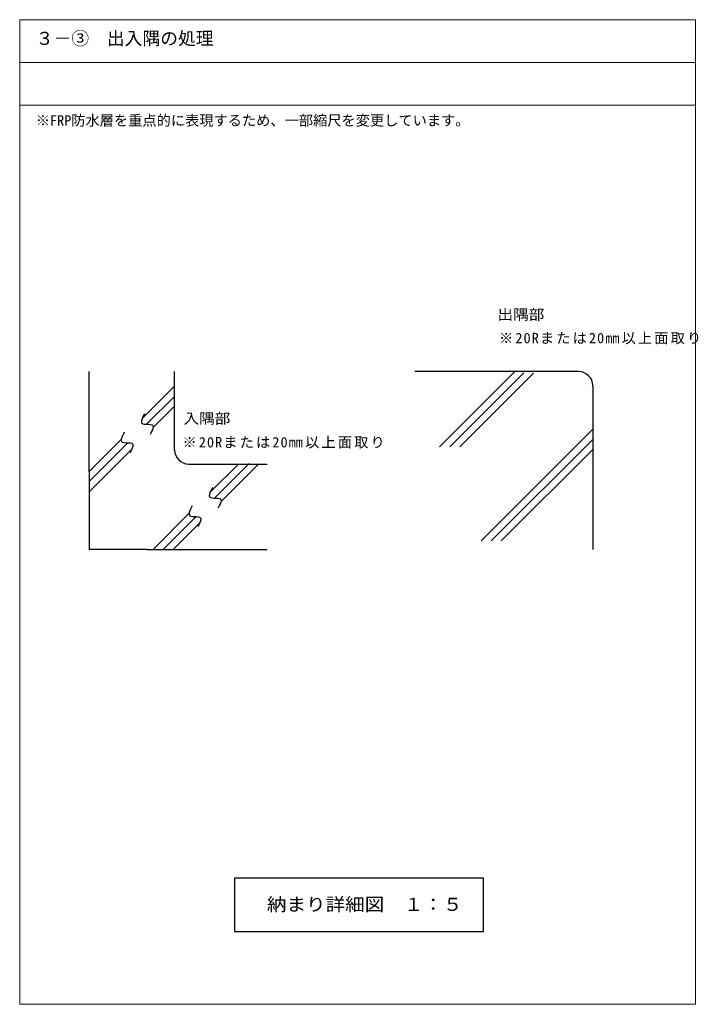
# Model space of a CAD drawing. Units: millimetres, scale not verified. Extents: x -486 to 468, y -809 to 576.
import ezdxf
from ezdxf.enums import TextEntityAlignment as Align

# ---------------------------------------------------------------- set-up
doc = ezdxf.new("R2010")
doc.units = ezdxf.units.MM
doc.header["$LTSCALE"] = 5
for name, color, linetype in [('0-0_躯体', 4, 'Continuous'), ('0-1_文字・引き出し線など', 7, 'Continuous'), ('1-0', 7, 'Continuous')]:
    doc.layers.add(name, color=color, linetype=linetype)
doc.layers.add('0-A', color=6, linetype='Continuous', lineweight=18)
doc.styles.add('ＭＳ ゴシック', font='')
doc.styles.get('ＭＳ ゴシック').set_extended_font_data('MS Gothic')

msp = doc.modelspace()

# ---------------------------------------------------------------- linework, layer by layer
at = {"layer": '0-0_躯体', "color": 6}
for p, q in [((-387.83, -59.744), (-387.83, 80.702)), ((-267.83, -29.298), (-267.83, 80.702)), ((300.147, 80.702), (70.147, 80.702)), ((320.147, 60.702), (320.147, -169.298)), ((-247.83, -49.298), (-137.83, -49.298)), ((-387.83, -59.744), (-387.83, -73.886)), ((-387.83, -73.886), (-387.83, -169.298)), ((-306.796, -169.298), (-387.83, -169.298)), ((-306.796, -169.298), (-292.654, -169.298)), ((-292.654, -169.298), (-137.83, -169.298))]:
    msp.add_line(p, q, dxfattribs=at)
at = {"layer": '0-0_躯体'}
for p, q in [((104.798, -25.093), (210.592, 80.702)), ((118.94, -25.093), (222.995, 78.962)), ((133.082, -25.093), (236.653, 78.478)), ((-313.284, 14.802), (-267.83, 60.256)), ((-307.288, 6.656), (-267.688, 46.255)), ((-298.241, 1.561), (-268.206, 31.596)), ((163.006, -157.473), (320.147, -0.332)), ((-387.835, -73.891), (-333.406, -19.462)), ((-387.83, -59.744), (-342.718, -14.632)), ((177.148, -157.473), (320.099, -14.522)), ((-387.087, -87.286), (-327.957, -28.155)), ((191.29, -157.473), (320.968, -27.794)), ((-217.774, -89.047), (-178.517, -49.79)), ((-211.778, -97.193), (-163.029, -48.444)), ((-202.731, -102.288), (-149.737, -49.294)), ((-297.634, -168.907), (-247.208, -118.481)), ((-283.883, -169.298), (-237.896, -123.311)), ((-269.952, -169.509), (-232.447, -132.004))]:
    msp.add_line(p, q, dxfattribs=at)
for points in [[(-310.25, 21.557), (-311.086, 19.911), (-312.444, 17.127), (-313.571, 14.496), (-314.32, 12.116), (-314.547, 10.083), (-314.105, 8.493), (-313.484, 7.813), (-312.527, 7.307), (-310.286, 6.828), (-307.573, 6.662), (-304.712, 6.598), (-302.028, 6.42), (-299.843, 5.915), (-298.932, 5.388), (-298.387, 4.728), (-298.025, 3.212), (-298.276, 1.292), (-299.007, -0.944), (-300.085, -3.407), (-301.374, -6.009), (-302.166, -7.548)], [(-338.547, -4.314), (-339.382, -5.96), (-340.74, -8.744), (-341.867, -11.375), (-342.617, -13.755), (-342.844, -15.788), (-342.401, -17.378), (-341.78, -18.058), (-340.824, -18.564), (-338.582, -19.043), (-335.869, -19.209), (-333.009, -19.273), (-330.324, -19.451), (-328.139, -19.956), (-327.228, -20.483), (-326.684, -21.143), (-326.321, -22.659), (-326.572, -24.579), (-327.304, -26.815), (-328.381, -29.278), (-329.67, -31.88), (-330.462, -33.419)], [(-214.74, -82.292), (-215.576, -83.938), (-216.934, -86.722), (-218.06, -89.352), (-218.81, -91.733), (-219.037, -93.766), (-218.595, -95.355), (-217.974, -96.035), (-217.017, -96.542), (-214.776, -97.021), (-212.063, -97.186), (-209.202, -97.251), (-206.517, -97.429), (-204.332, -97.934), (-203.422, -98.461), (-202.877, -99.121), (-202.515, -100.637), (-202.766, -102.557), (-203.497, -104.792), (-204.575, -107.255), (-205.864, -109.858), (-206.655, -111.396)], [(-243.037, -108.163), (-243.872, -109.809), (-245.23, -112.593), (-246.357, -115.223), (-247.107, -117.604), (-247.334, -119.637), (-246.891, -121.226), (-246.27, -121.906), (-245.314, -122.413), (-243.072, -122.892), (-240.359, -123.057), (-237.498, -123.122), (-234.814, -123.3), (-232.629, -123.805), (-231.718, -124.332), (-231.173, -124.991), (-230.811, -126.508), (-231.062, -128.428), (-231.794, -130.663), (-232.871, -133.126), (-234.16, -135.729), (-234.952, -137.267)]]:
    msp.add_lwpolyline(points, dxfattribs=at)
at = {"layer": '0-0_躯体', "color": 6}
for centre, start, end in [((300.147, 60.702), 0, 90), ((-247.83, -29.298), 180, 270)]:
    msp.add_arc(centre, 20, start, end, dxfattribs=at)
at = {"layer": '0-A'}
for p, q in [((-485.545, 515.764), (464.445, 515.764)), ((-485.545, 455.764), (464.445, 455.764))]:
    msp.add_line(p, q, dxfattribs=at)
msp.add_lwpolyline([(-485.545, 575.764), (-485.545, -809.222), (464.445, -809.222), (464.445, 575.764)], close=True, dxfattribs=at)
at = {"layer": '1-0'}
msp.add_lwpolyline([(-183.454, -706.736), (166.546, -706.736), (166.546, -631.736), (-183.454, -631.736)], close=True, dxfattribs=at)

# ---------------------------------------------------------------- texts
at = {"layer": '0-1_文字・引き出し線など', "style": 'ＭＳ ゴシック', "width": 1.1}
for s, p in [('出隅部', (186.004, 149.322)), ('入隅部', (-255.328, 3.087))]:
    msp.add_text(s, height=14.66, dxfattribs=at).set_placement(p, align=Align.BOTTOM_LEFT)
at = {"layer": '0-1_文字・引き出し線など', "char_height": 14.66, "attachment_point": 7, "style": 'ＭＳ ゴシック'}
for insert in [(188.266, 118.996), (-256.754, -27.574)]:
    msp.add_mtext('\\T1.15;※20Rまたは20㎜以上面取り', dxfattribs=dict(at, insert=insert))
at = {"layer": '0-A', "color": 7, "style": 'ＭＳ ゴシック'}
for s, height, p in [('３－③\u3000出入隅の処理', 18.33, (-462.982, 534.835)), ('※FRP防水層を重点的に表現するため、一部縮尺を変更しています。', 14.66, (-462.982, 422.335))]:
    msp.add_text(s, height=height, dxfattribs=at).set_placement(p, align=Align.BOTTOM_LEFT)
at = {"layer": '1-0', "style": 'ＭＳ ゴシック', "width": 1.1}
msp.add_text('納まり詳細図\u3000１：５', height=18.33, dxfattribs=at).set_placement((-138.074, -683.325), align=Align.BOTTOM_LEFT)

doc.saveas('drawing.dxf')
